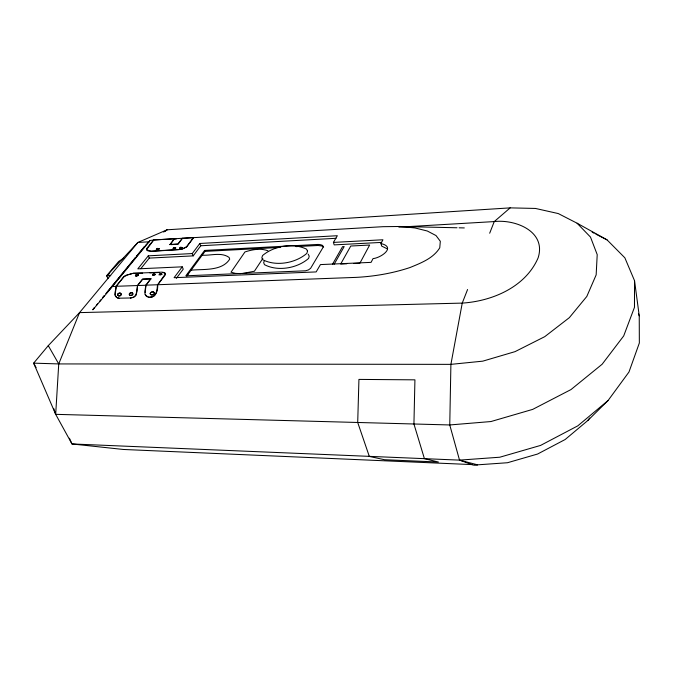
<?xml version="1.0" encoding="UTF-8"?>
<svg xmlns="http://www.w3.org/2000/svg" width="673" height="673" viewBox="0 0 673 673"><rect width="100%" height="100%" fill="white"/><g stroke="black" fill="none" stroke-linecap="round" stroke-linejoin="round"><path stroke-width="1.01" d="M634.53 280.683L634.479 307.3L623.703 335.92L602.142 364.236L570.973 389.583L532.713 409.377L490.954 421.542L449.757 424.957L55.682 414.341L33.65 363.151L48.279 345.644L79.54 312.617L137.889 242.457L167.089 229.796L510.176 207.873L535.472 208.445L558.254 213.56L577.072 223.2L607.046 239.866L624.864 257.818L634.53 280.683L639.241 315.805L639.35 342.986L628.977 372.009L608.072 400.519L587.832 420.499L565.169 439.503L537.592 454.031L507.492 462.73L473.397 465.127L459.516 460.122L71.969 443.953L55.682 414.341L53.68 408.427M131.344 297.92L130.402 297.912L133.464 297.34L136.022 295.312L137.603 285.285L142.55 279.026L150.87 278.689L146.091 285.243L116 286.294C116.496 289.6 112.711 295.338 116.85 297.508M116.076 287.379L115.167 294.984L116.37 297.18M55.682 414.341L58.736 363.925L79.54 312.617L462.242 303.102C492.325 301.184 525.672 286.992 538.156 257.776C546.526 231.352 515.383 219.146 494.251 221.577L398.879 227.163M174.458 238.713L169.966 244.703L174.324 238.772L193.614 237.577L186.614 247.041L181.55 249.405L151.181 251.399L147.909 250.878L146.537 249.641L153.747 239.95L174.458 238.713L176.082 239.176M165.482 273.726L157.667 284.814C158.138 290.399 155.69 298.694 148.565 297.054M148.767 297.121C142.6 296.482 145.528 289.003 145.89 285.175L356.017 277.385C374.365 276.435 392.578 273.331 410.034 267.518C421.02 262.983 433.193 258.424 439.755 247.832L440.319 241.287L436.02 235.558L427.321 231.016L414.955 227.945L399.846 226.481L383.055 226.683L182.366 238.292L177.933 243.979L169.857 244.434M145.233 292.461L145.965 284.973L150.87 278.689M131.866 297.727C137.612 296.886 137.023 289.693 137.528 285.495M149.986 297.138C156.599 297.34 157.171 289.609 157.474 284.746M174.324 238.772L153.612 240L146.537 248.69L146.655 249.902L151.063 251.13L178.488 249.59L182.391 248.884L186.505 246.772L193.488 237.636M264.153 261.217L263.673 262.68L264.472 264.674C277.907 271.749 297.34 268.291 308.613 258.415L309.21 256.194L308.234 254.209M467.575 289.516L462.242 303.102L450.902 364.362L449.757 424.957L459.516 460.122L477.569 464.833L474.423 464.698M489.683 233.22L494.251 221.577L510.176 207.873M182.206 247.933C180.179 246.074 178.025 250.028 182.038 248.085M161.873 274.264L160.662 274.971M387.53 248.968L381.675 246.091L380.943 243.55L382.929 239.765L333.413 242.415L334.203 244.888L381.591 242.406M334.136 264.253L344.189 246.579L342.549 246.663L332.47 264.329M333.413 242.415L337.333 235.718L199.839 243.475L192.251 253.561L148.287 255.833L137.805 268.855L182.265 266.828L183.241 269.158L176.343 278.361M262.832 258.449L254.386 271.236L242.087 273.566M132.985 294.429L132.001 295.27L130.343 295.388M154.428 293.764L152.754 294.892L150.92 294.732M186.8 276.023L205.004 251.382L280.279 247.437M587.832 420.499L589.683 418M204.617 250.432L185.841 275.812L305.542 270.798L308.394 269.932L310.598 268.35L322.712 247.975C325.227 244.644 318.59 244.215 316.537 244.509L204.617 250.432L205.004 251.382M140.792 268.687L149.28 258.096L193.193 255.875L200.764 245.771L336.012 238.301M182.265 266.828L174.088 277.688L316.142 271.926L320.441 264.59L371.075 262.369L373.052 258.592C380.767 257.944 396.565 247.117 380.943 243.55M157.667 284.814L165.373 274.786L165.381 273.373M170.976 244.644L178.042 244.24L182.366 238.292M137.729 285.562L142.668 279.303L150.988 278.967M165.499 273.642L164.204 272.531L161.957 272.144L133.204 273.288L125.523 275.476L123.824 276.578L116.202 286.361L112.441 286.505L92.84 309.824M127.104 275.08L123.95 276.847L116 286.294M93.025 309.395L94.304 307.83M102.717 297.567L104.029 295.96M105.998 293.563L117.152 279.943M117.809 279.144L135.837 257.128L117.859 279.135M93.152 309.294L94.413 307.754M96.306 305.449L97.568 303.91M99.621 301.403L100.925 299.813M102.876 297.424L104.18 295.834M106.132 293.453L117.203 279.934M145.334 245.595L150.113 240.48L153.612 240M112.441 286.505L150.113 240.48M107.991 278.622L106.671 275.795L118.658 261.461L123.849 258.062M110.725 275.627L106.671 275.795L137.889 242.457L149.423 241.784M155.026 274.853C154.925 272.565 149.852 276.359 154.445 275.139M159.047 249.355C158.887 246.898 153.267 251.071 158.399 249.675M608.072 400.519L577.787 425.858L540.537 445.433L499.795 457.219L459.516 460.122M106.671 275.795L109.152 273.911M165.432 231.058L167.089 229.796L163.632 232.059M120.156 295.624L121.275 294.395L120.459 293.235M175.022 248.707C177.319 247.647 172.953 247.344 172.919 248.707M137.814 275.77C133.725 277.545 135.391 273.608 138.377 275.064M127.92 274.777L128.77 274.491M129.653 274.239L131.479 273.827M119.718 293.15L117.96 293.899L118.053 295.548M119.171 295.842C121.19 296.406 122.528 293.268 120.004 293.117M119.878 295.842L118.675 295.817M130.831 295.422L132.556 294.69L132.716 293.344M295.96 246.612L318.102 245.485L322.14 246.057L323.637 247.109M202.186 255.202C210.851 255.757 221.4 251.879 229.098 257.439L229.695 259.164C221.972 271.337 203.515 268.922 191.115 270.184M346.73 263.791L340.664 264.052L350.776 246.024L369.645 245.048L359.87 263.219L353.805 263.48M142.626 273.179L133.204 273.288M149.86 272.885L159.156 272.506M130.604 297.971L119.079 298.206M240.656 273.625L235.415 273.381L231.007 272.22L244.955 251.946C252.224 249.59 260.544 247.967 267.904 250.768M36.115 367.668L33.65 363.151L58.736 363.925L450.902 364.362L482.76 361.157L515.03 351.643L544.751 336.668L569.324 317.673L586.814 296.448L596.16 274.87L597.212 254.63L590.499 237.089L577.072 223.2M399.846 226.481L457.026 227.768M459.104 227.811L464.303 227.928M472.328 464.606L123.344 449.463L71.969 443.953L69.42 438.224M131.849 292.822C130.385 292.275 128.148 294.446 130.108 295.338M151.433 294.867C152.855 295.321 155.387 293.621 153.839 292.233M120.215 293.176C118.574 292.326 116.042 294.993 118.431 295.758M118.406 298.105L119.281 298.274M162.925 272.489L165.247 273.322M368.905 456.336L384.493 459.718L438.409 462.031L424.411 458.658L413.929 423.99L414.93 379.841L358.936 379.404L357.708 422.476L369.292 456.353M117.767 297.946L118.616 298.173M153.612 292.074C152.148 291.258 149.044 292.965 150.702 294.564M130.545 295.455C127.205 294.858 130.831 291.325 132.657 293.142M118.221 295.691L118.877 295.876M117.178 297.727L117.977 298.004M592.181 232.227L594.04 233.186M595.899 234.137L607.046 239.866M116.639 297.449L117.388 297.786M151.122 294.791C147.69 293.176 153.511 290.122 154.521 292.965M147.48 296.768L145.175 294.488M132.085 292.881L132.918 293.411M161.848 274.121L160.073 273.97L159.013 274.937M48.279 345.644L58.736 363.925M148.287 255.833L149.28 258.096M187.506 273.558L187.91 274.525M638.475 313.921L639.241 315.805M192.251 253.561L193.193 255.875M199.839 243.475L200.764 245.771M316.537 244.509L316.865 245.51M307.502 251.122L306.896 253.334C295.565 263.185 276.149 266.701 262.647 259.685L261.847 257.709L262.579 255.513C274.004 245.872 292.957 242.524 306.535 249.153L307.502 251.122M175.703 247.866C172.549 250.306 172.381 246.444 175.703 247.866M155.152 274.264C151.879 276.839 151.787 272.683 155.152 274.264M159.207 248.749C155.556 251.576 155.413 247.1 159.207 248.749M182.164 247.521C178.968 249.961 178.85 246.066 182.164 247.521M161.756 273.987C158.441 276.561 158.399 272.38 161.756 273.987M138.276 274.954C134.491 277.932 134.432 273.137 138.276 274.954M144.653 246.36L136.484 256.337L144.712 246.352"/></g></svg>
